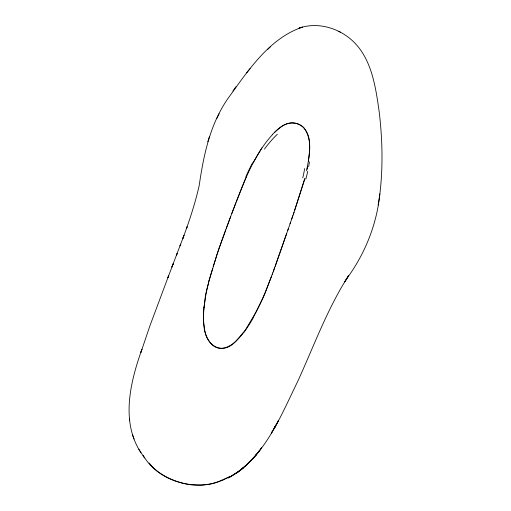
<?xml version="1.0" encoding="UTF-8"?>
<svg xmlns="http://www.w3.org/2000/svg" width="511" height="511" viewBox="0 0 511 511"><rect width="100%" height="100%" fill="white"/><g stroke="black" fill="none" stroke-linecap="round" stroke-linejoin="round"><path stroke-width="0.77" d="M203.927 307.558C203.25 320.327 202.177 335.81 212.563 345.212C223.805 354.238 236.9 341.846 243.3 332.699M203.946 307.648L205.518 296.687A287.655 231.521 34.8 0 1 209.165 280.539M236.963 472.758L246.577 465.042L238.445 471.736L228.174 477.957C264.66 457.99 280.341 416.74 297.753 381.321C313.518 346.892 326.491 310.982 346.662 278.744L344.695 281.9L348.604 275.633L346.618 278.827C364.969 253.929 376.728 224.629 379.877 193.841C383.135 166.58 382.439 138.928 379.175 111.705C375.489 85.963 371.516 56.657 350.393 38.9C336.455 27.23 316.488 22.043 299.024 28.137L302.506 27.109C269.01 38.287 247.433 71.546 227.478 99.185C209.893 124.818 203.563 155.516 199.169 185.704C195.055 203.793 189.211 221.429 182.727 238.797L183.973 235.405L183.353 237.066M379.877 193.841L378.159 205.096M308.337 161.585C309.787 149.653 312.298 134.246 301.516 125.783A14.059 12.507 18.3 0 0 296.814 123.547C288.351 120.935 280.207 126.326 274.675 132.298M205.377 296.572L203.621 311.308L203.544 320.646A67.037 57.321 20.5 0 0 204.279 326.593C205.678 347.026 224.048 356.895 237.781 338.953A127.047 106.601 11.2 0 0 241.914 334.251M307.596 166.267L307.041 169.345M306.568 170.827C309.136 156.883 313.173 140.582 304.09 128.095A8.368 7.461 18.8 0 0 302.423 126.511L299.12 124.403L296.361 123.515A10.533 9.39 18.3 0 0 295.352 123.292C289.271 121.963 283.222 124.678 278.821 128.804M304.735 178.658L294.54 210.813M208.462 282.5L212.659 268.313M209.133 280.526L216.964 254.574L225.753 229.79M304.914 178.62L293.429 214.052M213.196 266.563L219.091 248.007L230.563 216.83M207.805 141.726L209.465 136.469M294.029 212.346L290.063 223.761M291.749 218.906L292.892 215.636M288.306 228.826L275.174 266.352M287.808 230.244L290.606 222.24M286.594 233.719L273.391 271.303M168.687 275.55L167.908 277.652L173.267 263.587L171.92 267.1L172.546 265.439M274.599 267.847L272.791 272.938M226.373 228.104L232.39 211.995M272.197 274.56L272.797 272.804M272.191 274.458L265.254 292.694A311.889 244.597 -0.4 0 1 263.165 297.626L252.792 318.417M172.654 265.139L183.328 237.104M271.577 276.112L265.145 292.656L260.061 304.102A314.495 248.391 2 0 1 256.03 312.144L245.663 329.467A106.205 90.006 13.8 0 1 241.939 334.271M231.726 213.675C242.54 186.01 252.268 156.615 272.733 134.329M232.326 212.097L235.973 202.612M236.593 201.015L246.328 176.685M180.083 245.772L180.728 244.092L180.032 245.887M168.547 275.946L150.017 325.539L140.908 352.386L141.937 349.211C130.394 381.8 120.411 421.505 140.979 452.784M176.448 255.257L177.119 253.533L176.365 255.455M216.709 118.699L219.142 113.755M252.9 163.15L261.919 147.845M277.69 421.971L278.476 420.547L274.548 427.65L276.962 423.332M273.8 428.946L275.384 426.161L271.29 433.232L272.191 431.693M232.895 91.054L235.961 86.736M246.615 72.862L250.096 68.653M270.268 46.942L267.898 49.248M240.502 470.12L243.46 467.795L238.445 471.736L229.503 477.255M229.037 477.019L223.23 479.982L217.258 482.269A57.456 54.428 22.2 0 1 207.932 484.46M229.184 476.91L220.267 480.838M219.609 481.087C207.025 486.172 193.094 486.472 180.23 482.512M207.926 484.434L201.404 485.028L191.184 484.62M179.955 482.429C168.266 478.807 156.736 472.784 149.142 462.985M338.857 31.407L340.403 32.212M144.485 457.971L138.807 449.22M143.137 455.256C151.039 469.283 165.392 478.743 180.792 482.684A69.745 65.446 20.8 0 0 191.184 484.588M132.534 434.784L134.029 439M129.392 418.726L129.59 420.317M307.763 171.249A221.512 184.886 36.9 0 1 305.853 179.093M278.744 128.727A84.654 74.9 17.6 0 0 275.001 131.979A80.885 71.189 15.4 0 0 272.619 134.24M205.262 296.54A228.008 188.591 29.6 0 1 208.692 282.596M245.925 176.57A300.596 246.379 0.4 0 1 252.479 163.003M264.455 149.135A126.223 106.02 -0.5 0 1 277.345 134.246M309.43 161.949A218.248 178.511 44 0 1 308.657 166.65M304.658 168.592A174.915 146.287 39.9 0 1 302.774 177.815M252.888 318.462A183.992 153.204 10.8 0 1 243.6 332.865M187.039 226.91L186.445 228.596L187.039 226.91M261.645 447.847L257.946 452.65L261.645 447.847M259.179 451.104L255.359 455.806L259.179 451.104M256.618 454.298L252.53 459.025L256.618 454.298M253.807 457.575L245.127 466.326L253.807 457.575"/></g></svg>
